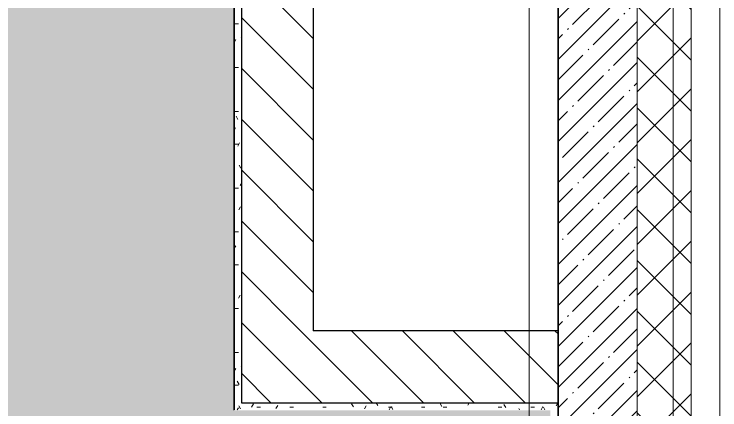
# Model space of a CAD drawing. Header units: millimetres. Extents: x -4196 to 190310, y -8553 to 29000.
# Drawn here: x 31878 to 33840, y 25230 to 26331 of the extents above; entities that cross this region are included whole.
import ezdxf

# ---------------------------------------------------------------- set-up
doc = ezdxf.new("R2010")
doc.units = ezdxf.units.MM
for name, color, linetype, lineweight in [('A-CLNG-PATT', 7, 'Continuous', 9), ('A-WALL', 7, 'Continuous', 9), ('I-WALL', 7, 'Continuous', 9), ('Оси', 7, 'Continuous', 9)]:
    doc.layers.add(name, color=color, linetype=linetype, lineweight=lineweight)
for name, color, linetype, lineweight, true_color in [('A-WALL-1', 7, 'Continuous', 35, 0x3c3c3c), ('A-WALL-2', 7, 'Continuous', 25, 0x3c3c3c), ('A-WALL-3', 7, 'Continuous', 13, 0x3c3c3c), ('A-WALL-FNSH-2', 7, 'Continuous', 13, 0x3c3c3c)]:
    doc.layers.add(name, color=color, linetype=linetype, lineweight=lineweight, true_color=true_color)
pattern_1 = [(45, (0, 0), (-70.71068, 70.71068), []), (135, (0, 0), (-70.71068, -70.71068), [])]
pattern_2 = [(135, (0, 0), (-70.71068, -70.71068), [])]
pattern_3 = [(0, (0, 0), (121.92, 30.48), [10.058, -81.382, 10.058, -81.382, -487.68]), (0, (0, 0), (121.92, 30.48), [-182.88, 10.058, -172.822, 10.058, -81.382, -213.36]), (0, (0, 0), (121.92, 30.48), [-457.2, 10.058, -50.902, 10.058, -142.342]), (120, (45.72, 15.24), (-87.356454, 90.345817), [10.058, -81.382, 10.058, -81.382, -487.68]), (120, (45.72, 15.24), (-87.356454, 90.345817), [-182.88, 10.058, -172.822, 10.058, -81.382, -213.36]), (120, (45.72, 15.24), (-87.356454, 90.345817), [-457.2, 10.058, -50.902, 10.058, -142.342]), (240, (60.96, 76.2), (-34.563546, -120.825817), [10.058, -81.382, 10.058, -81.382, -487.68]), (240, (60.96, 76.2), (-34.563546, -120.825817), [-182.88, 10.058, -172.822, 10.058, -81.382, -213.36]), (240, (60.96, 76.2), (-34.563546, -120.825817), [-457.2, 10.058, -50.902, 10.058, -142.342])]

msp = doc.modelspace()

# ---------------------------------------------------------------- hatches: boundary and pattern name
at = {"layer": 'A-CLNG-PATT'}
h = msp.add_hatch(color=256, dxfattribs=at)
h.paths.add_polyline_path([(28781, 20121), (33389, 20121), (33389, 21979), (32989, 21979), (32989, 22621), (33369, 22621), (33369, 25229), (32488.5, 25229), (32488.5, 26859), (30631, 26859), (30631, 26479), (28781, 26479), (28781, 21011.4)])
h.paths.add_polyline_path([(29990, 21979), (29990, 22620), (30631, 22620), (30631, 21979)])
at = {"layer": 'A-WALL'}
h = msp.add_hatch(dxfattribs=at)
h.set_pattern_fill('FP_6', color=256, style=0, pattern_type=2)
h.set_pattern_definition(pattern_1)
h.paths.add_polyline_path([(33710, 23769.7), (33760, 23769.7), (33760, 27200), (33710, 27200), (33710, 23772.7)])
h = msp.add_hatch(dxfattribs=at)
h.set_pattern_fill('FP_6', color=256, style=0, pattern_type=2)
h.set_pattern_definition(pattern_1)
h.paths.add_polyline_path([(33610, 23769.7), (33710, 23769.7), (33710, 27100), (33610, 27100), (33610, 24259.3)])
at = {"layer": 'I-WALL'}
h = msp.add_hatch(dxfattribs=at)
h.set_pattern_fill('FP_80', color=256, style=0, pattern_type=2)
h.set_pattern_definition(pattern_3)
h.paths.add_polyline_path([(32509.5, 25250), (32509.5, 26880), (32489.5, 26880), (32489.5, 25250)])
h = msp.add_hatch(dxfattribs=at)
h.set_pattern_fill('FP_19', color=256, style=0, pattern_type=2)
h.set_pattern_definition(pattern_2)
h.paths.add_polyline_path([(32709.5, 25450), (32709.5, 26880), (32509.5, 26880), (32509.5, 25450), (32686.8, 25450)])
h = msp.add_hatch(dxfattribs=at)
h.set_pattern_fill('FP_1', color=256, style=0, pattern_type=2)
h.set_pattern_definition([(45, (0, 0), (-57.02463, 57.02463), []), (45, (57.025, 0), (-57.02463, 57.02463), [100.806, -20.161, 3.353, -16.808])])
h.paths.add_polyline_path([(33390, 22600), (33610, 22600), (33610, 26500), (33390, 26500), (33390, 22991.6)])
h = msp.add_hatch(dxfattribs=at)
h.set_pattern_fill('FP_19', color=256, style=0, pattern_type=2)
h.set_pattern_definition(pattern_2)
h.paths.add_polyline_path([(32989, 25250), (33390, 25250), (33390, 25450), (32509.5, 25450), (32509.5, 25250), (32686.8, 25250)])
h = msp.add_hatch(dxfattribs=at)
h.set_pattern_fill('FP_80', color=256, style=0, pattern_type=2)
h.set_pattern_definition(pattern_3)
h.paths.add_polyline_path([(33369, 25230), (33370, 25230), (33369, 25250), (32489.5, 25250), (32489.5, 25230), (32989, 25230)])
h = msp.add_hatch(dxfattribs=at)
h.set_pattern_fill('FP_80', color=256, style=0, pattern_type=2)
h.set_pattern_definition(pattern_3)
h.paths.add_polyline_path([(33389, 22620), (33390, 22620), (33390, 25250), (33370, 25250), (33370, 22620)])

# ---------------------------------------------------------------- linework, layer by layer
at = {"layer": 'A-WALL'}
for p, q in [((33760, 23620), (33760, 27250)), ((33710, 23620), (33710, 27200))]:
    msp.add_line(p, q, dxfattribs=at)
at = {"layer": 'A-WALL-1'}
msp.add_line((33390, 26500), (33390, 22600), dxfattribs=at)
at = {"layer": 'A-WALL-2'}
for p, q in [((32509.5, 26880), (32509.5, 25250)), ((32709.5, 26880), (32709.5, 25450)), ((32489.5, 26860), (32489.5, 25230)), ((33390, 25450), (32709.5, 25450)), ((32509.5, 25250), (33390, 25250))]:
    msp.add_line(p, q, dxfattribs=at)
at = {"layer": 'A-WALL-3'}
for p, q in [((33840, 23772.7), (33840, 27330)), ((33610, 27100), (33610, 23620))]:
    msp.add_line(p, q, dxfattribs=at)
at = {"layer": 'A-WALL-FNSH-2'}
msp.add_line((32488.5, 25229), (32488.5, 26859), dxfattribs=at)
at = {"layer": 'Оси'}
msp.add_line((33310, 24898.1), (33310, 27398.1), dxfattribs=at)

doc.saveas('drawing.dxf')
